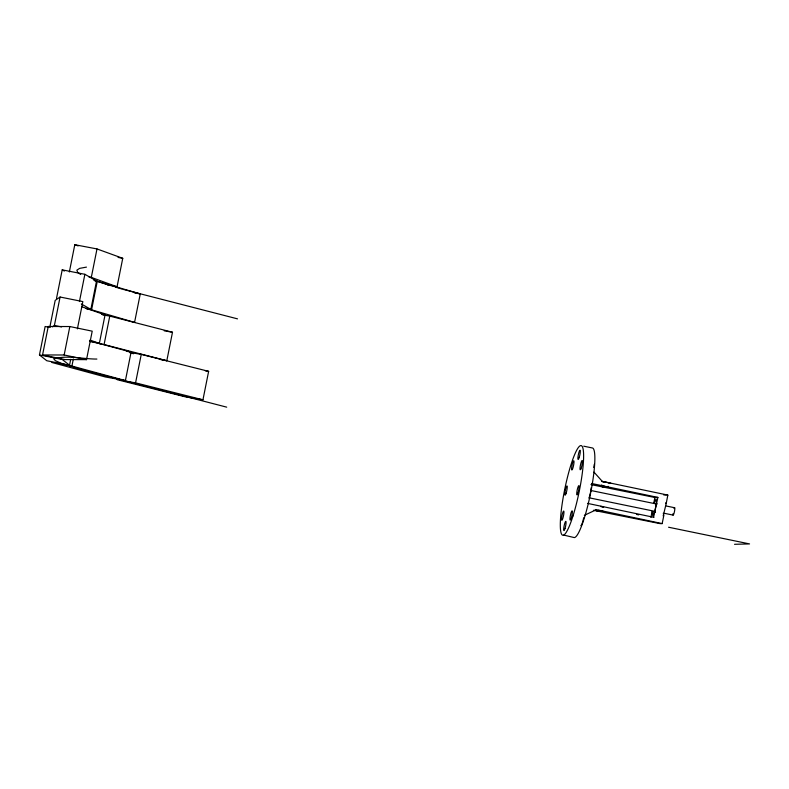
<?xml version="1.0" encoding="UTF-8"?>
<svg xmlns="http://www.w3.org/2000/svg" width="789" height="789" viewBox="0 0 789 789"><rect width="100%" height="100%" fill="white"/><g stroke="black" fill="none" stroke-linecap="round" stroke-linejoin="round"><path stroke-width="1.18" d="M665.817 502.751L665.975 504.506L663.174 515.996M601.524 481.221L667.829 495.088L666.182 503.658M70.714 359.291L69.531 365.218L46.788 360.741L39.45 354.942L45.141 326.488L48.731 327.188M42.557 354.951L48.247 326.488L69.836 326.538L92.214 331.163L86.524 359.626L64.935 359.577L42.557 354.951L64.156 354.991L86.524 359.626M49.855 327.021L55.191 300.382L60.082 297.019L82.845 301.595L77.391 328.875M56.532 298.321L62.213 269.858L84.877 274.296L96.544 280.943L90.853 309.396L86.08 308.469M52.439 326.824L54.392 325.482L60.082 297.019M69.353 271.978L74.797 244.708L96.998 248.939L122.749 258.299L117.058 286.762L107.718 284.977M64.156 354.991L69.836 326.538M79.433 301.566L84.877 274.296M89.502 340.818L131.092 352.101L125.412 380.564L71.927 366.057L73.347 358.946M117.058 286.762L91.307 277.393L96.998 248.939M97.264 281.338L140.255 293.942L134.564 322.405L91.573 309.801L97.264 281.338L94.917 280.914M90.064 341.598L99.365 343.363L105.055 314.9L81.809 306.753M109.77 316.103L172.495 332.248L166.814 360.701L104.079 344.566L109.77 316.103L102.629 314.86M141.261 354.399L208.641 371.343L202.951 399.806L135.57 382.862L141.261 354.399L130.925 352.624M650.915 517.406L652.109 511.43M653.696 503.461L654.89 497.484L657.888 497.415L653.578 517.337M663.914 515.039L662.168 523.59L660.127 523.64L593.417 510.286M584.353 515.325L596.435 509.664L662.168 523.59M86.455 267.116L79.65 268.368L76.868 270.163L77.687 272.461L80.725 274.493M666.833 495.157L667.849 495.127M595.241 509.694L596.435 509.664M734.539 544.292L749.55 543.917L668.569 527.23M96.889 359.064C82.687 359.094 67.617 354.942 53.76 358.837L55.388 360.691L60.99 363.167L82.125 369.725L226.709 407.154M603.407 481.714L601.968 481.487L602.757 481.734M608.003 482.888L609.443 483.105M601.859 484.998L601.603 484.998M607.895 486.389L608.467 486.478M665.423 495.147L663.579 494.821M205.189 370.751L208.641 371.343M135.57 382.862L117.206 379.706L184.577 396.65L202.951 399.806M603.23 506.992L600.784 506.518M164.181 330.798L172.495 332.248M99.325 343.738L104.079 344.566M160.867 359.666L166.814 360.701M126.368 351.253L131.092 352.101M71.927 366.057L51.808 362.457L105.292 376.955L125.412 380.564M134.396 292.867L140.255 293.942M86.889 308.943L91.573 309.801M118.074 257.411L122.749 258.299M88.97 276.949L91.307 277.393M101.564 314.239L105.055 314.9M600.725 506.351L603.693 506.992M39.45 354.942L62.183 359.429L69.531 365.218M54.392 325.482L61.581 326.922M583.742 446.189L592.164 447.925A45.742 7.308 -78.4 0 1 590.705 492.553A45.742 7.308 -78.4 0 1 574.254 537.575L563.681 535.08M604.847 481.931L607.076 482.395M603.546 481.971L605.774 482.424M591.503 483.46L657.888 497.415M601.129 485.629L602.027 485.817M654.89 497.484L590.961 484.594M657.178 503.905L654.022 503.254L656.073 499.033L656.448 503.195L654.781 511.568L652.73 515.789L652.345 511.637L655.511 512.288M590.882 490.492L656.704 504.043M666.281 506.015L674.664 507.741M589.294 497.839L655.126 511.4M664.703 513.373L673.076 515.099M663.204 513.304L664.121 513.491M587.529 503.382L653.903 517.337M636.644 514.467L638.686 514.892M48.247 326.488L50.604 326.971M602.293 485.807L601.524 485.629M130.037 352.821L133.588 353.738M237.509 318.855L123.4 289.445M115.135 287.028L122.216 289.109M609.305 482.848L610.883 483.332M109.237 285.293L93.773 280.144M90.064 340.108L99.365 343.363M74.797 244.708L78.16 245.921M62.213 269.858L64.333 271.071M81.316 303.962L90.853 309.396M593.989 472.118L602.125 481.201M674.043 508.589A3.767 0.602 -78.4 0 1 674.812 509.053A3.767 0.602 -78.4 0 1 673.698 514.26A3.767 0.602 -78.4 0 1 672.928 513.787M583.702 517.762A7.989 1.272 -78.4 0 1 580.822 525.622M591.148 487.829A7.989 1.272 -78.4 0 1 590.655 491.586M590.468 492.563A7.989 1.272 -78.4 0 1 588.979 498.106M594.265 464.346A7.989 1.272 -78.4 0 1 593.752 467.453M600.705 486.28L605.232 487.198L600.705 486.28M603.329 486.211L607.855 487.129L603.329 486.211M598.614 510.414L603.013 511.321L598.614 510.414M596.011 510.483L600.399 511.39L596.011 510.483M572.992 515.957A45.742 7.308 -78.4 0 0 581.552 445.755A45.742 7.308 -78.4 0 0 561.393 509.586A45.742 7.308 -78.4 0 0 572.992 515.957M578.081 492.76A4.734 0.759 -78.4 0 0 578.889 485.649A4.734 0.759 -78.4 0 0 576.808 492.444A4.734 0.759 -78.4 0 0 578.081 492.76M570.861 519.231A4.734 0.759 -78.4 0 0 572.321 511.242A4.734 0.759 -78.4 0 0 570.289 515.976A4.734 0.759 -78.4 0 0 570.861 519.231M565.023 528.482A4.734 0.759 -78.4 0 0 565.831 521.371A4.734 0.759 -78.4 0 0 563.75 528.166A4.734 0.759 -78.4 0 0 565.023 528.482M562.449 519.438A4.734 0.759 -78.4 0 0 563.908 511.45A4.734 0.759 -78.4 0 0 561.876 516.193A4.734 0.759 -78.4 0 0 562.449 519.438M566.186 493.056A4.734 0.759 -78.4 0 0 566.985 485.945A4.734 0.759 -78.4 0 0 564.914 492.74A4.734 0.759 -78.4 0 0 566.186 493.056M572.498 469.13A4.734 0.759 -78.4 0 0 573.958 461.141A4.734 0.759 -78.4 0 0 571.926 465.875A4.734 0.759 -78.4 0 0 572.498 469.13M579.244 457.334A4.734 0.759 -78.4 0 0 580.043 450.223A4.734 0.759 -78.4 0 0 577.972 457.018A4.734 0.759 -78.4 0 0 579.244 457.334M580.911 468.922A4.734 0.759 -78.4 0 0 582.371 460.924A4.734 0.759 -78.4 0 0 580.339 465.668A4.734 0.759 -78.4 0 0 580.911 468.922"/></g></svg>
